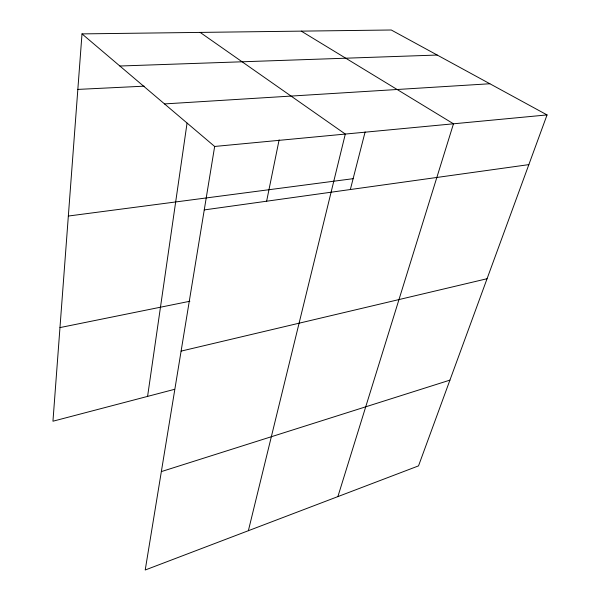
<?xml version="1.0" encoding="UTF-8"?>
<svg xmlns="http://www.w3.org/2000/svg" width="600" height="600" viewBox="0 0 600 600"><rect width="100%" height="100%" fill="white"/><g stroke="black" fill="none" stroke-linecap="round" stroke-linejoin="round"><path stroke-width="0.9" d="M82.005 33.892L214.657 146.46L145.215 570L418.522 465.885L547.05 114.922L391.26 30L82.005 33.892L52.95 421.215L174.6 389.31M147.585 396.397L187.058 123.113M266.572 201.458L279.112 139.875M248.37 530.707L345.308 134.062L200.153 32.407M350.355 189.495L365.115 131.933M337.882 496.605L453.48 123.802L301.275 31.133M161.355 471.592L449.933 380.13M181.102 351.112L487.065 278.73M59.977 327.585L189.87 301.252M204.248 209.917L528.847 164.625M68.34 216.038L353.13 178.68M214.657 146.46L547.05 114.922M164.52 103.92L489.862 83.752M77.835 89.407L144.157 86.168M119.858 66.015L437.205 55.043"/></g></svg>
